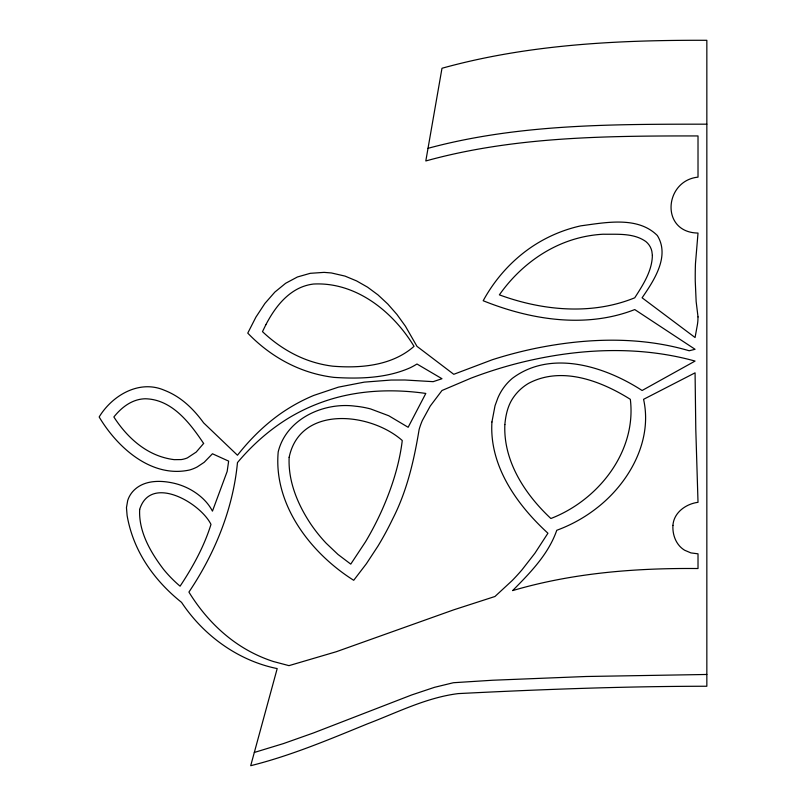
<?xml version="1.0" encoding="UTF-8"?>
<svg xmlns="http://www.w3.org/2000/svg" width="806" height="806" viewBox="0 0 806 806"><rect width="100%" height="100%" fill="white"/><g stroke="black" fill="none" stroke-linecap="round" stroke-linejoin="round"><path stroke-width="1.21" d="M254.323 752.461L283.44 743.585L313.322 733.007L411.705 694.943L434.525 687.317L453.415 682.722L492.557 680.244L586.194 676.496L706.842 674.471M428.016 148.314C518.762 123.792 613.567 124.235 706.842 124.174M504.858 424.54C503.206 461.173 525.049 494.4 550.871 518.51C598.163 500.294 636.74 451.703 630.332 399.323C601.054 380.926 561.581 365.773 528.524 383.384A47.786 47.786 0 0 0 513.362 397.499C507.82 405.398 505.715 415.07 504.858 424.54M698.016 316.919L697.885 320.526A46.174 46.174 0 0 1 697.331 325.08L695.074 337.523L642.1 297.797C653.928 280.579 670.199 256.258 657.323 235.503C637.657 215.927 605.558 222.567 580.854 225.831A143.72 143.72 0 0 0 532.766 246.203C512.062 259.935 495.065 278.947 483.187 300.739C530.701 319.881 585.791 328.717 634.745 309.564L695.074 349.29L689.19 350.761C639.319 336.072 586.002 338.077 535.496 348.363A425.367 425.367 0 0 0 492.305 359.738L453.768 374.306L416.974 346.348L405.448 326.249L396.935 314.451L387.767 303.993L377.974 294.885L367.576 287.178L356.574 280.911L344.998 276.095L331.407 272.962L324.093 272.378L310.26 273.315L297.454 276.972L285.656 283.269L274.826 292.115L264.922 303.429L255.915 317.121L247.764 333.11C262.947 348.978 281.465 361.713 302.028 369.521A136.325 136.325 0 0 0 334.047 377.389C359.416 379.011 386.366 378.276 410.022 367.838A71.361 71.361 0 0 0 416.974 364.01L441.99 378.719L433.165 381.661L404.904 379.999L391.101 380.049L364.241 382.135L338.429 387.142L313.736 395.434A175.597 175.597 0 0 0 279.007 414.768C263.28 426.152 249.457 439.985 237.468 455.239L203.626 422.868C195.475 411.634 185.622 401.328 173.411 394.517A72.147 72.147 0 0 0 164.212 390.195C139.247 379.414 112.175 395.454 99.158 416.974C117.364 447.542 151.488 478.401 189.692 469.969A39.816 39.816 0 0 0 197.248 466.916L204.18 462.312L212.452 453.768L228.642 461.123L227.171 471.419L212.452 511.145C207.666 501.816 199.505 494.602 190.438 489.544A64.853 64.853 0 0 0 175.94 483.721C161.472 480.003 143.367 479.479 132.637 491.68A25.067 25.067 0 0 0 127.691 500.546L126.461 507.649L127.116 515.558A127.227 127.227 0 0 0 133.967 540.091C143.599 564.805 160.948 585.932 181.552 602.374A164.152 164.152 0 0 0 195.969 620.973C217.267 644.669 245.81 662.25 277.193 668.587L250.706 765.7C290.996 755.665 329.342 739.404 367.687 723.758C397.308 712.464 426.384 697.583 458.181 693.603C540.997 689.422 623.904 686.289 706.842 686.249L706.842 40.3C617.97 40.008 528.071 44.35 441.99 68.258L425.81 160.958C514.288 136.456 606.888 135.871 698.016 135.942L698.016 177.139C664.194 180.514 660.003 232.531 698.016 233.055L695.467 263.592A359.718 359.718 0 0 0 695.256 281.062L696.152 301.545L698.016 316.919M491.932 421.981C489.151 465.898 516.978 504.899 547.929 533.219L534.902 553.248L521.996 569.822A215.756 215.756 0 0 1 512.173 580.572L494.965 596.49L453.798 609.81L336.263 651.732L288.971 665.645L273.385 661.514A142.42 142.42 0 0 1 244.762 648.578C221.7 634.896 202.89 614.817 188.916 592.078C214.819 553.601 233.085 508.979 237.468 462.594C252.248 444.993 269.627 429.527 289.344 417.639A185.43 185.43 0 0 1 322.813 401.892C355.718 390.164 391.424 388.532 425.81 393.439L408.148 427.281L388.744 415.745L370.629 408.944A94.282 94.282 0 0 0 355.184 406.174C323.559 401.932 286.201 418.939 278.211 451.844C273.325 504.788 310.834 553.319 353.713 580.3L366.387 563.737L377.873 546.236A314.894 314.894 0 0 0 392.683 518.913C407.02 490.955 414.062 460.256 419.12 429.527A76.6 76.6 0 0 1 422.304 420.581L430.263 406.023L441.99 390.497L470.956 378.185A434.212 434.212 0 0 1 516.868 363.526C574.869 348.666 636.911 344.948 695.074 361.068L642.1 390.497C605.205 366.518 551.173 349.119 512.344 378.346A52.309 52.309 0 0 0 497.906 397.852L495.035 405.69L491.932 421.981M672.929 525.391C672.496 532.726 674.582 540.403 679.508 545.964A22.89 22.89 0 0 0 684.667 550.246L690.913 552.906L698.016 553.823L698.016 568.532C635.632 567.948 572.703 572.905 512.616 590.607C530.106 572.885 548.453 554.316 556.765 530.277A147.024 147.024 0 0 0 597.437 507.538C629.335 482.472 652.8 440.701 643.571 399.323L695.074 372.835L695.79 429.306L698.016 502.319C686.037 503.841 673.766 512.535 672.929 525.391M289.153 457.314C287.994 481.373 297.787 504.657 310.965 524.333A154.087 154.087 0 0 0 326.208 543.264L337.976 554.437L350.761 564.119L365.521 541.783A305.323 305.323 0 0 0 381.893 510.319C391.746 488.114 399.333 464.699 402.265 440.519C370.428 412.279 300.074 404.844 289.153 457.314M652.376 255.431C652.064 271.179 642.956 284.971 634.745 297.797C591.533 315.428 542.367 310.642 499.377 294.855C518.006 268.307 545.168 247.251 576.643 238.556A125.192 125.192 0 0 1 603.039 234.224C617.325 234.465 633.556 232.783 645.858 241.548A17.258 17.258 0 0 1 651.853 251.26L652.376 255.431M139.67 509.422C138.511 531.557 150.551 552.322 163.578 569.379A127.459 127.459 0 0 0 180.081 586.184C192.836 566.971 204.109 546.498 210.981 524.394C200.241 502.662 150.571 474.069 139.67 509.422M265.859 324.727L262.484 331.639C275.027 343.558 289.717 353.34 305.927 359.526A115.48 115.48 0 0 0 332.646 366.166C360.574 368.463 392.079 365.773 414.032 346.348C393.036 311.6 355.849 281.707 313.383 284.044A46.426 46.426 0 0 0 298.391 288.558C283.5 296.104 273.435 310.29 265.859 324.727M203.626 443.461L196.211 452.075L187.385 457.889A24.926 24.926 0 0 1 181.199 459.581L174.197 459.652A69.296 69.296 0 0 1 161.271 456.76C141.06 450.181 125.162 434.525 113.868 416.974C119.802 409.579 127.318 403.01 136.526 400.179A32.744 32.744 0 0 1 145.322 398.769C172.121 399.363 190.045 423.18 203.626 443.461"/></g></svg>
